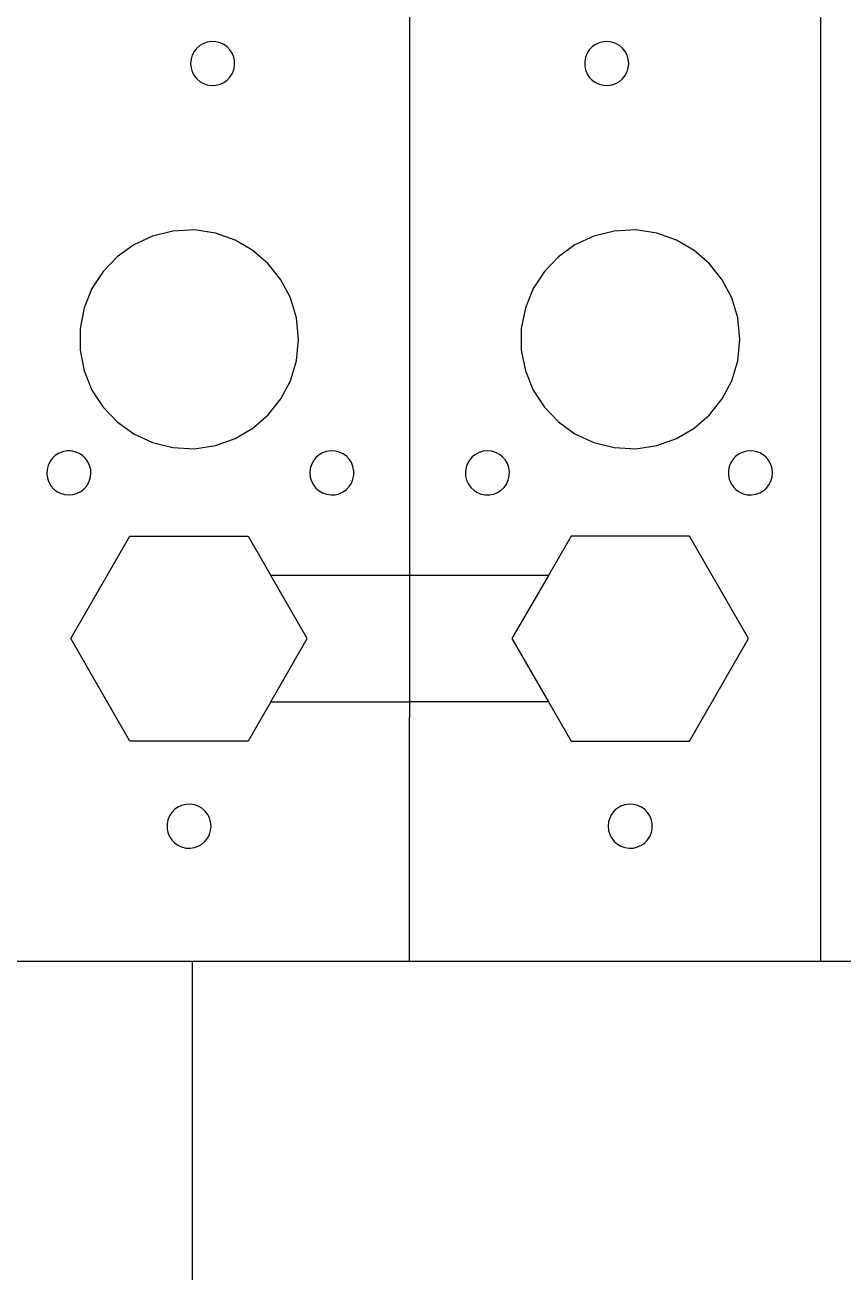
# Model space of a CAD drawing. Header units: metres. Extents: x 1885 to 2636, y 491 to 906.
# Drawn here: x 2052.2 to 2104.1, y 687.3 to 766.5 of the extents above; entities that cross this region are included whole.
import ezdxf

# ---------------------------------------------------------------- set-up
doc = ezdxf.new("R2010")
doc.units = ezdxf.units.M

msp = doc.modelspace()

# ---------------------------------------------------------------- linework, layer by layer
at = {"layer": 'COMPONENT1'}
for p, q in [((2076.637, 782.062), (2076.637, 731.552)), ((2102.737, 746.552), (2102.737, 782.062)), ((2062.962, 764.824), (2062.841, 764.592)), ((2063.124, 765.029), (2062.962, 764.824)), ((2063.321, 765.2), (2063.124, 765.029)), ((2063.547, 765.332), (2063.321, 765.2)), ((2063.797, 765.421), (2063.547, 765.332)), ((2064.067, 765.46), (2063.797, 765.421)), ((2064.344, 765.447), (2064.067, 765.46)), ((2064.605, 765.382), (2064.344, 765.447)), ((2064.844, 765.271), (2064.605, 765.382)), ((2065.055, 765.119), (2064.844, 765.271)), ((2065.235, 764.93), (2065.055, 765.119)), ((2065.378, 764.711), (2065.235, 764.93)), ((2088.039, 764.93), (2087.896, 764.711)), ((2088.218, 765.119), (2088.039, 764.93)), ((2088.43, 765.271), (2088.218, 765.119)), ((2088.669, 765.382), (2088.43, 765.271)), ((2088.93, 765.447), (2088.669, 765.382)), ((2089.207, 765.46), (2088.93, 765.447)), ((2089.476, 765.421), (2089.207, 765.46)), ((2089.727, 765.332), (2089.476, 765.421)), ((2089.953, 765.2), (2089.727, 765.332)), ((2090.149, 765.029), (2089.953, 765.2)), ((2090.311, 764.824), (2090.149, 765.029)), ((2090.433, 764.592), (2090.311, 764.824)), ((2062.764, 764.336), (2062.737, 764.062)), ((2062.737, 764.062), (2062.764, 763.788)), ((2062.841, 764.592), (2062.764, 764.336)), ((2065.478, 764.466), (2065.378, 764.711)), ((2065.53, 764.201), (2065.478, 764.466)), ((2065.53, 763.923), (2065.53, 764.201)), ((2087.796, 764.466), (2087.744, 764.201)), ((2087.744, 764.201), (2087.744, 763.923)), ((2087.896, 764.711), (2087.796, 764.466)), ((2090.51, 764.336), (2090.433, 764.592)), ((2090.537, 764.062), (2090.51, 764.336)), ((2090.51, 763.788), (2090.537, 764.062)), ((2062.764, 763.788), (2062.841, 763.532)), ((2062.841, 763.532), (2062.962, 763.3)), ((2062.962, 763.3), (2063.124, 763.095)), ((2065.055, 763.005), (2065.235, 763.194)), ((2065.235, 763.194), (2065.378, 763.413)), ((2065.378, 763.413), (2065.478, 763.658)), ((2065.478, 763.658), (2065.53, 763.923)), ((2087.744, 763.923), (2087.796, 763.658)), ((2087.796, 763.658), (2087.896, 763.413)), ((2087.896, 763.413), (2088.039, 763.194)), ((2088.039, 763.194), (2088.218, 763.005)), ((2090.149, 763.095), (2090.311, 763.3)), ((2090.311, 763.3), (2090.433, 763.532)), ((2090.433, 763.532), (2090.51, 763.788)), ((2063.124, 763.095), (2063.321, 762.924)), ((2063.321, 762.924), (2063.547, 762.792)), ((2063.547, 762.792), (2063.797, 762.704)), ((2063.797, 762.704), (2064.067, 762.664)), ((2064.067, 762.664), (2064.344, 762.677)), ((2064.344, 762.677), (2064.605, 762.742)), ((2064.605, 762.742), (2064.844, 762.853)), ((2064.844, 762.853), (2065.055, 763.005)), ((2088.218, 763.005), (2088.43, 762.853)), ((2088.43, 762.853), (2088.669, 762.742)), ((2088.669, 762.742), (2088.93, 762.677)), ((2088.93, 762.677), (2089.207, 762.664)), ((2089.207, 762.664), (2089.476, 762.704)), ((2089.476, 762.704), (2089.727, 762.792)), ((2089.727, 762.792), (2089.953, 762.925)), ((2089.953, 762.925), (2090.149, 763.095)), ((2060.315, 753.105), (2059.129, 752.553)), ((2061.61, 753.427), (2060.315, 753.105)), ((2062.984, 753.494), (2061.61, 753.427)), ((2064.323, 753.296), (2062.984, 753.494)), ((2065.567, 752.856), (2064.323, 753.296)), ((2066.689, 752.199), (2065.567, 752.856)), ((2088.315, 753.105), (2087.129, 752.553)), ((2089.61, 753.427), (2088.315, 753.105)), ((2090.984, 753.494), (2089.61, 753.427)), ((2092.323, 753.296), (2090.984, 753.494)), ((2093.567, 752.856), (2092.323, 753.296)), ((2094.689, 752.199), (2093.567, 752.856)), ((2059.129, 752.553), (2058.077, 751.797)), ((2067.664, 751.351), (2066.689, 752.199)), ((2087.129, 752.553), (2086.077, 751.797)), ((2095.664, 751.351), (2094.689, 752.199)), ((2058.077, 751.797), (2057.185, 750.863)), ((2068.467, 750.337), (2067.664, 751.351)), ((2086.077, 751.797), (2085.185, 750.863)), ((2096.467, 750.337), (2095.664, 751.351)), ((2057.185, 750.863), (2056.478, 749.775)), ((2085.185, 750.863), (2084.478, 749.775)), ((2056.478, 749.775), (2055.981, 748.559)), ((2069.072, 749.182), (2068.467, 750.337)), ((2084.478, 749.775), (2083.981, 748.559)), ((2097.072, 749.182), (2096.467, 750.337)), ((2069.454, 747.912), (2069.072, 749.182)), ((2097.454, 747.912), (2097.072, 749.182)), ((2055.981, 748.559), (2055.721, 747.241)), ((2083.981, 748.559), (2083.72, 747.241)), ((2069.587, 746.552), (2069.454, 747.912)), ((2097.587, 746.552), (2097.454, 747.912)), ((2055.721, 747.241), (2055.721, 745.863)), ((2069.454, 745.193), (2069.587, 746.552)), ((2083.72, 747.241), (2083.72, 745.863)), ((2097.454, 745.193), (2097.587, 746.552)), ((2102.737, 707.062), (2102.737, 746.552)), ((2055.721, 745.863), (2055.981, 744.545)), ((2083.72, 745.863), (2083.981, 744.545)), ((2069.072, 743.923), (2069.454, 745.193)), ((2097.072, 743.923), (2097.454, 745.193)), ((2055.981, 744.545), (2056.478, 743.329)), ((2083.981, 744.545), (2084.478, 743.329)), ((2068.467, 742.768), (2069.072, 743.923)), ((2096.467, 742.768), (2097.072, 743.923)), ((2056.478, 743.329), (2057.185, 742.242)), ((2067.664, 741.753), (2068.467, 742.768)), ((2084.478, 743.329), (2085.185, 742.242)), ((2095.664, 741.753), (2096.467, 742.768)), ((2057.185, 742.242), (2058.077, 741.307)), ((2085.185, 742.242), (2086.077, 741.307)), ((2058.077, 741.307), (2059.129, 740.551)), ((2066.689, 740.905), (2067.664, 741.753)), ((2086.077, 741.307), (2087.129, 740.551)), ((2094.689, 740.905), (2095.664, 741.753)), ((2059.129, 740.551), (2060.315, 740)), ((2064.323, 739.808), (2065.567, 740.248)), ((2065.567, 740.248), (2066.689, 740.905)), ((2087.129, 740.551), (2088.315, 740)), ((2092.323, 739.808), (2093.567, 740.248)), ((2093.567, 740.248), (2094.689, 740.905)), ((2054.608, 739.415), (2054.363, 739.315)), ((2054.874, 739.468), (2054.608, 739.415)), ((2055.151, 739.468), (2054.874, 739.468)), ((2055.417, 739.415), (2055.151, 739.468)), ((2055.662, 739.315), (2055.417, 739.415)), ((2060.315, 740), (2061.61, 739.678)), ((2061.61, 739.678), (2062.984, 739.611)), ((2062.984, 739.611), (2064.323, 739.808)), ((2071.362, 739.433), (2071.111, 739.344)), ((2071.632, 739.473), (2071.362, 739.433)), ((2071.908, 739.459), (2071.632, 739.473)), ((2072.169, 739.394), (2071.908, 739.459)), ((2072.408, 739.283), (2072.169, 739.394)), ((2081.299, 739.448), (2081.043, 739.371)), ((2081.572, 739.474), (2081.299, 739.448)), ((2081.846, 739.448), (2081.572, 739.474)), ((2082.102, 739.371), (2081.846, 739.448)), ((2088.315, 740), (2089.61, 739.678)), ((2089.61, 739.678), (2090.984, 739.611)), ((2090.984, 739.611), (2092.323, 739.808)), ((2097.794, 739.394), (2097.555, 739.283)), ((2098.054, 739.459), (2097.794, 739.394)), ((2098.331, 739.473), (2098.054, 739.459)), ((2098.601, 739.433), (2098.331, 739.473)), ((2098.852, 739.344), (2098.601, 739.433)), ((2053.803, 738.781), (2053.692, 738.542)), ((2053.956, 738.993), (2053.803, 738.781)), ((2054.144, 739.173), (2053.956, 738.993)), ((2054.363, 739.315), (2054.144, 739.173)), ((2055.881, 739.173), (2055.662, 739.315)), ((2056.069, 738.993), (2055.881, 739.173)), ((2056.221, 738.781), (2056.069, 738.993)), ((2056.332, 738.542), (2056.221, 738.781)), ((2070.405, 738.604), (2070.328, 738.349)), ((2070.527, 738.837), (2070.405, 738.604)), ((2070.689, 739.041), (2070.527, 738.837)), ((2070.885, 739.212), (2070.689, 739.041)), ((2071.111, 739.344), (2070.885, 739.212)), ((2072.62, 739.131), (2072.408, 739.283)), ((2072.799, 738.943), (2072.62, 739.131)), ((2072.942, 738.724), (2072.799, 738.943)), ((2073.042, 738.479), (2072.942, 738.724)), ((2080.302, 738.665), (2080.214, 738.414)), ((2080.435, 738.891), (2080.302, 738.665)), ((2080.606, 739.087), (2080.435, 738.891)), ((2080.81, 739.249), (2080.606, 739.087)), ((2081.043, 739.371), (2080.81, 739.249)), ((2082.335, 739.249), (2082.102, 739.371)), ((2082.539, 739.087), (2082.335, 739.249)), ((2082.71, 738.891), (2082.539, 739.087)), ((2082.842, 738.665), (2082.71, 738.891)), ((2082.931, 738.414), (2082.842, 738.665)), ((2097.021, 738.724), (2096.921, 738.479)), ((2097.163, 738.943), (2097.021, 738.724)), ((2097.343, 739.131), (2097.163, 738.943)), ((2097.555, 739.283), (2097.343, 739.131)), ((2099.078, 739.212), (2098.852, 739.344)), ((2099.274, 739.041), (2099.078, 739.212)), ((2099.436, 738.837), (2099.274, 739.041)), ((2099.558, 738.604), (2099.436, 738.837)), ((2099.634, 738.349), (2099.558, 738.604)), ((2053.627, 738.282), (2053.614, 738.005)), ((2053.614, 738.005), (2053.654, 737.735)), ((2053.692, 738.542), (2053.627, 738.282)), ((2056.397, 738.282), (2056.332, 738.542)), ((2056.371, 737.735), (2056.411, 738.005)), ((2056.411, 738.005), (2056.397, 738.282)), ((2070.328, 738.349), (2070.301, 738.075)), ((2070.301, 738.075), (2070.328, 737.801)), ((2073.094, 738.214), (2073.042, 738.479)), ((2073.042, 737.67), (2073.094, 737.936)), ((2073.094, 737.936), (2073.094, 738.214)), ((2080.214, 738.414), (2080.174, 738.145)), ((2080.174, 738.145), (2080.187, 737.868)), ((2080.187, 737.868), (2080.252, 737.607)), ((2082.892, 737.607), (2082.957, 737.868)), ((2082.971, 738.145), (2082.931, 738.414)), ((2082.957, 737.868), (2082.971, 738.145)), ((2096.921, 738.479), (2096.868, 738.214)), ((2096.868, 738.214), (2096.868, 737.936)), ((2096.868, 737.936), (2096.921, 737.67)), ((2099.661, 738.075), (2099.634, 738.349)), ((2099.634, 737.801), (2099.661, 738.075)), ((2053.654, 737.735), (2053.742, 737.484)), ((2053.742, 737.484), (2053.875, 737.258)), ((2053.875, 737.258), (2054.046, 737.062)), ((2054.046, 737.062), (2054.25, 736.9)), ((2055.775, 736.9), (2055.979, 737.062)), ((2055.979, 737.062), (2056.15, 737.258)), ((2056.15, 737.258), (2056.282, 737.484)), ((2056.282, 737.484), (2056.371, 737.735)), ((2070.328, 737.801), (2070.405, 737.545)), ((2070.405, 737.545), (2070.527, 737.312)), ((2070.527, 737.312), (2070.689, 737.108)), ((2070.689, 737.108), (2070.885, 736.937)), ((2072.408, 736.866), (2072.62, 737.018)), ((2072.62, 737.018), (2072.799, 737.206)), ((2072.799, 737.206), (2072.942, 737.425)), ((2072.942, 737.425), (2073.042, 737.67)), ((2080.252, 737.607), (2080.363, 737.368)), ((2080.363, 737.368), (2080.516, 737.156)), ((2080.516, 737.156), (2080.704, 736.976)), ((2082.441, 736.976), (2082.629, 737.156)), ((2082.629, 737.156), (2082.781, 737.368)), ((2082.781, 737.368), (2082.892, 737.607)), ((2096.921, 737.67), (2097.021, 737.425)), ((2097.021, 737.425), (2097.163, 737.206)), ((2097.163, 737.206), (2097.343, 737.018)), ((2097.343, 737.018), (2097.555, 736.866)), ((2099.078, 736.937), (2099.274, 737.108)), ((2099.274, 737.108), (2099.436, 737.312)), ((2099.436, 737.312), (2099.558, 737.545)), ((2099.558, 737.545), (2099.634, 737.801)), ((2054.25, 736.9), (2054.483, 736.778)), ((2054.483, 736.778), (2054.739, 736.701)), ((2054.739, 736.701), (2055.012, 736.675)), ((2055.012, 736.675), (2055.286, 736.701)), ((2055.286, 736.701), (2055.542, 736.778)), ((2055.542, 736.778), (2055.775, 736.9)), ((2070.885, 736.937), (2071.111, 736.805)), ((2071.111, 736.805), (2071.362, 736.716)), ((2071.362, 736.716), (2071.632, 736.676)), ((2071.632, 736.676), (2071.908, 736.69)), ((2071.908, 736.69), (2072.169, 736.755)), ((2072.169, 736.755), (2072.408, 736.866)), ((2080.704, 736.976), (2080.923, 736.834)), ((2080.923, 736.834), (2081.168, 736.734)), ((2081.168, 736.734), (2081.433, 736.681)), ((2081.433, 736.681), (2081.711, 736.681)), ((2081.711, 736.681), (2081.977, 736.734)), ((2081.977, 736.734), (2082.222, 736.834)), ((2082.222, 736.834), (2082.441, 736.976)), ((2097.555, 736.866), (2097.794, 736.755)), ((2097.794, 736.755), (2098.054, 736.69)), ((2098.054, 736.69), (2098.331, 736.676)), ((2098.331, 736.676), (2098.601, 736.716)), ((2098.601, 736.716), (2098.852, 736.805)), ((2098.852, 736.805), (2099.078, 736.937)), ((2055.132, 727.552), (2058.884, 734.052)), ((2058.884, 734.052), (2066.39, 734.052)), ((2066.39, 734.052), (2067.833, 731.552)), ((2086.884, 734.052), (2085.441, 731.552)), ((2094.389, 734.052), (2086.884, 734.052)), ((2098.142, 727.552), (2094.389, 734.052)), ((2076.637, 731.552), (2067.833, 731.552)), ((2070.143, 727.552), (2067.833, 731.552)), ((2076.637, 731.552), (2076.637, 723.552)), ((2085.441, 731.552), (2076.637, 731.552)), ((2085.441, 731.552), (2083.131, 727.552)), ((2058.884, 721.052), (2055.132, 727.552)), ((2067.833, 723.552), (2070.143, 727.552)), ((2083.131, 727.552), (2085.44, 723.552)), ((2094.389, 721.052), (2098.142, 727.552)), ((2067.833, 723.552), (2066.39, 721.052)), ((2067.833, 723.552), (2076.637, 723.552)), ((2076.637, 723.552), (2076.637, 722.559)), ((2085.44, 723.552), (2076.637, 723.552)), ((2085.44, 723.552), (2086.884, 721.052)), ((2076.637, 707.062), (2076.637, 722.559)), ((2066.39, 721.052), (2058.884, 721.052)), ((2086.884, 721.052), (2094.389, 721.052)), ((2061.539, 716.516), (2061.396, 716.297)), ((2061.718, 716.705), (2061.539, 716.516)), ((2061.93, 716.857), (2061.718, 716.705)), ((2062.169, 716.968), (2061.93, 716.857)), ((2062.43, 717.033), (2062.169, 716.968)), ((2062.707, 717.047), (2062.43, 717.033)), ((2062.977, 717.007), (2062.707, 717.047)), ((2063.227, 716.918), (2062.977, 717.007)), ((2063.453, 716.786), (2063.227, 716.918)), ((2063.65, 716.615), (2063.453, 716.786)), ((2063.811, 716.41), (2063.65, 716.615)), ((2089.624, 716.615), (2089.462, 716.41)), ((2089.821, 716.786), (2089.624, 716.615)), ((2090.047, 716.918), (2089.821, 716.786)), ((2090.297, 717.006), (2090.047, 716.918)), ((2090.567, 717.046), (2090.297, 717.006)), ((2090.844, 717.033), (2090.567, 717.046)), ((2091.105, 716.968), (2090.844, 717.033)), ((2091.343, 716.857), (2091.105, 716.968)), ((2091.555, 716.705), (2091.343, 716.857)), ((2091.735, 716.516), (2091.555, 716.705)), ((2091.878, 716.297), (2091.735, 716.516)), ((2061.296, 716.052), (2061.244, 715.787)), ((2061.244, 715.787), (2061.244, 715.509)), ((2061.396, 716.297), (2061.296, 716.052)), ((2063.933, 716.178), (2063.811, 716.41)), ((2064.01, 715.922), (2063.933, 716.178)), ((2064.037, 715.648), (2064.01, 715.922)), ((2064.01, 715.374), (2064.037, 715.648)), ((2089.263, 715.922), (2089.237, 715.648)), ((2089.237, 715.648), (2089.263, 715.374)), ((2089.34, 716.178), (2089.263, 715.922)), ((2089.462, 716.41), (2089.34, 716.178)), ((2091.978, 716.052), (2091.878, 716.297)), ((2092.03, 715.787), (2091.978, 716.052)), ((2092.03, 715.509), (2092.03, 715.787)), ((2061.244, 715.509), (2061.296, 715.244)), ((2061.296, 715.244), (2061.396, 714.999)), ((2061.396, 714.999), (2061.539, 714.78)), ((2063.65, 714.682), (2063.811, 714.886)), ((2063.811, 714.886), (2063.933, 715.119)), ((2063.933, 715.119), (2064.01, 715.374)), ((2089.263, 715.374), (2089.34, 715.119)), ((2089.34, 715.119), (2089.462, 714.886)), ((2089.462, 714.886), (2089.624, 714.682)), ((2091.735, 714.78), (2091.878, 714.999)), ((2091.878, 714.999), (2091.978, 715.244)), ((2091.978, 715.244), (2092.03, 715.509)), ((2061.539, 714.78), (2061.718, 714.592)), ((2061.718, 714.592), (2061.93, 714.439)), ((2061.93, 714.439), (2062.169, 714.328)), ((2062.169, 714.328), (2062.43, 714.263)), ((2062.43, 714.263), (2062.707, 714.25)), ((2062.707, 714.25), (2062.977, 714.29)), ((2062.977, 714.29), (2063.227, 714.378)), ((2063.227, 714.378), (2063.453, 714.511)), ((2063.453, 714.511), (2063.65, 714.682)), ((2089.624, 714.682), (2089.821, 714.511)), ((2089.821, 714.511), (2090.047, 714.378)), ((2090.047, 714.378), (2090.297, 714.29)), ((2090.297, 714.29), (2090.567, 714.25)), ((2090.567, 714.25), (2090.844, 714.263)), ((2090.844, 714.263), (2091.105, 714.328)), ((2091.105, 714.328), (2091.343, 714.439)), ((2091.343, 714.439), (2091.555, 714.592)), ((2091.555, 714.592), (2091.735, 714.78)), ((2062.837, 707.062), (2050.537, 707.062)), ((2062.837, 707.062), (2062.837, 681.062)), ((2076.637, 707.062), (2062.837, 707.062)), ((2102.737, 707.062), (2076.637, 707.062)), ((2128.837, 707.062), (2102.737, 707.062))]:
    msp.add_line(p, q, dxfattribs=at)

doc.saveas('drawing.dxf')
